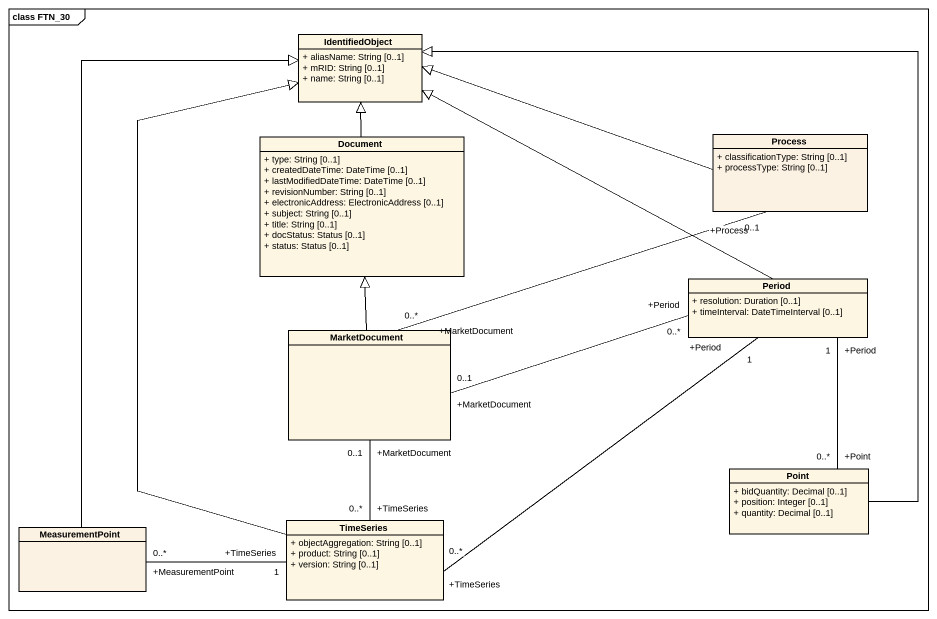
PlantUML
@startuml
mainframe class FTN_30
hide circle
hide empty members
skinparam classAttributeIconSize 0
class IdentifiedObject {
  + aliasName: String [0..1]
  + mRID: String [0..1]
  + name: String [0..1]
}
class Document {
  + type: String [0..1]
  + createdDateTime: DateTime [0..1]
  + lastModifiedDateTime: DateTime [0..1]
  + revisionNumber: String [0..1]
  + electronicAddress: ElectronicAddress [0..1]
  + subject: String [0..1]
  + title: String [0..1]
  + docStatus: Status [0..1]
  + status: Status [0..1]
}
class "Process" as Process_ #FCF2E3 {
  + classificationType: String [0..1]
  + processType: String [0..1]
}
class Period {
  + resolution: Duration [0..1]
  + timeInterval: DateTimeInterval [0..1]
}
class MarketDocument
class Point {
  + bidQuantity: Decimal [0..1]
  + position: Integer [0..1]
  + quantity: Decimal [0..1]
}
class MeasurementPoint #FCF2E3
class TimeSeries {
  + objectAggregation: String [0..1]
  + product: String [0..1]
  + version: String [0..1]
}
Document -up-|> IdentifiedObject
Process_ -left-|> IdentifiedObject
Process_ "+Process\n0..1" -left- "+MarketDocument\n0..*" MarketDocument
Period -left-|> IdentifiedObject
MarketDocument -up-|> Document
MarketDocument "+MarketDocument\n0..1" -right- "+Period\n0..*" Period
Point -up-|> IdentifiedObject
Point "+Point\n0..*" -up- "+Period\n1" Period
MeasurementPoint -up-|> IdentifiedObject
TimeSeries -up-|> IdentifiedObject
TimeSeries "+TimeSeries\n0..*" -up- "+Period\n1" Period
TimeSeries "+TimeSeries\n0..*" -up- "+MarketDocument\n0..1" MarketDocument
TimeSeries "+TimeSeries\n1" -left- "+MeasurementPoint\n0..*" MeasurementPoint
@enduml
